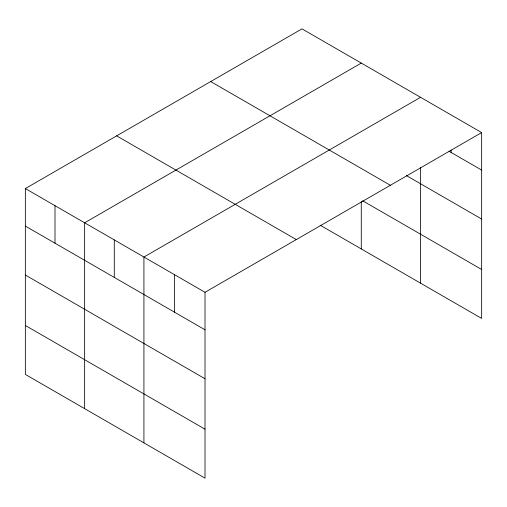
<?xml version="1.0" encoding="UTF-8"?>
<svg xmlns="http://www.w3.org/2000/svg" width="507" height="507" viewBox="0 0 507 507"><rect width="100%" height="100%" fill="white"/><g stroke="black" fill="none" stroke-linecap="round" stroke-linejoin="round"><path stroke-width="0.76" d="M481.65 132.581L205.012 292.292L205.012 478.145L25.35 374.419L25.35 188.566L301.988 28.855L481.65 132.581L481.65 318.434L320.183 225.209M361.276 63.083L84.637 222.795L84.637 408.655M420.563 97.312L143.925 257.03L143.925 442.884M449.069 151.276L481.65 170.079M406.418 175.599L481.65 219.037M210.697 81.557L390.358 185.283M362.625 200.759L481.65 269.477M116.642 135.863L296.303 239.589M25.35 188.566L205.012 292.292M25.35 226.071L205.012 329.797M25.35 275.028L205.012 378.754M25.35 325.469L205.012 429.195M451.11 150.104L451.11 152.449M420.563 167.19L420.563 283.166M361.276 201.558L361.276 248.937M174.465 274.661L174.465 312.166M114.284 239.912L114.284 277.418M54.997 205.684L54.997 243.189"/></g></svg>
